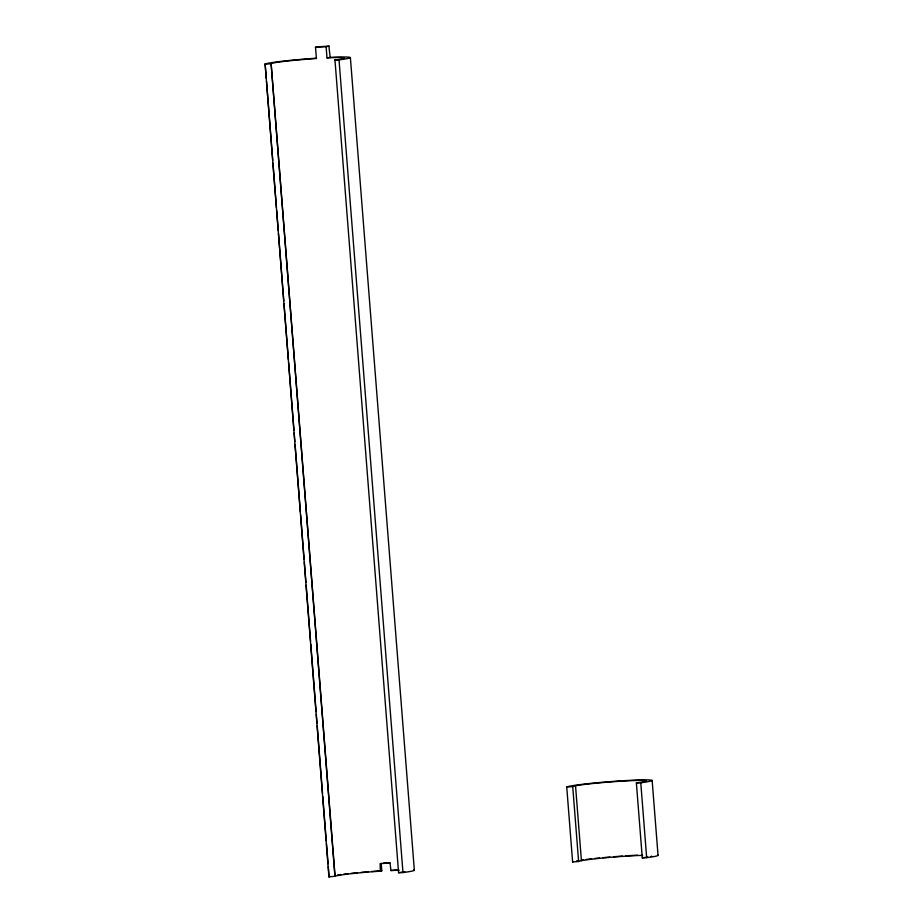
<?xml version="1.0" encoding="UTF-8"?>
<svg xmlns="http://www.w3.org/2000/svg" width="923" height="923" viewBox="0 0 923 923"><rect width="100%" height="100%" fill="white"/><g stroke="black" fill="none" stroke-linecap="round" stroke-linejoin="round"><path stroke-width="1.38" d="M381.199 863.27L381.787 870.758L379.238 871.231A36.862 1.8 -4.5 0 0 335.061 876.285L328.923 876.85L265.132 64.056A42.873 2.1 -4.5 0 1 316.52 58.184M334.934 876.365L271.108 63.618A36.862 1.8 -4.5 0 1 315.274 58.576L316.404 58.495L315.516 47.258L317.385 46.831A42.873 2.1 -4.5 0 1 328.9 46.173L330.157 57.388L326.996 57.884L326.107 46.646L329.269 46.15M328.923 876.85L329.096 876.723A42.873 2.1 -4.5 0 1 329.984 876.389M642.604 855.367A36.862 1.8 -4.5 0 0 603.204 857.963A36.862 1.8 -4.5 0 0 578.629 861.482L572.618 861.967L566.745 787.042A42.873 2.1 -4.5 0 1 625.956 780.581A42.873 2.1 -4.5 0 1 641.185 782.727L636.374 782.923L642.27 857.825L647.081 857.629A42.873 2.1 -4.5 0 0 657.58 855.09M578.606 861.517L572.733 786.581A36.862 1.8 -4.5 0 1 623.636 781.031A36.862 1.8 -4.5 0 1 636.72 782.877L636.374 782.923M572.618 861.967L572.641 861.932A42.873 2.1 -4.5 0 1 573.31 861.62M380.357 871.162L380.138 863.64A36.862 1.8 -4.5 0 1 390.037 863.074L390.96 870.551L395.252 869.997A42.873 2.1 -4.5 0 1 396.717 869.928M413.596 869.904A42.873 2.1 -4.5 0 1 403.386 872.512L398.574 872.708L334.968 60.007A36.862 1.8 -4.5 0 0 327.977 57.837L326.996 57.884M334.611 60.053L339.422 59.845A42.873 2.1 -4.5 0 0 331.288 57.33L330.157 57.388M398.574 872.708L398.921 872.662A36.862 1.8 -4.5 0 0 404.862 871.762M642.27 857.825L642.616 857.779A36.862 1.8 -4.5 0 0 647.877 856.994M264.959 64.183L270.958 63.733M566.722 787.065L572.71 786.615M315.516 47.258L315.885 47.235A36.862 1.8 -4.5 0 1 325.784 46.669L326.107 46.646M381.787 870.758L380.484 870.851A42.873 2.1 -4.5 0 0 371.588 871.497M390.96 870.551L391.929 870.504A36.862 1.8 -4.5 0 1 398.909 870.251L399.186 870.239M652.146 780.42L658.041 855.321M640.77 782.785L646.665 857.686M575.525 785.785L581.421 860.674M350.382 57.538L414.346 870.204M339.018 59.903L402.97 872.57M271.108 63.618L335.061 876.285M265.132 64.056L266.262 78.42M266.493 81.282L272.712 160.256M272.931 163.129L276.439 207.64M276.658 210.513L278.25 230.612M278.469 233.484L283.776 300.967M284.007 303.84L288.414 359.832M288.645 362.704L293.952 430.187M294.183 433.06L294.852 441.667M295.083 444.54L300.39 512.023M300.621 514.896L304.117 559.407M304.348 562.28L305.928 582.378M306.159 585.251L310.566 641.243M310.786 644.116L316.104 711.598M316.324 714.471L317.004 723.09M317.235 725.963L322.542 793.445M322.762 796.318L326.269 840.83M326.5 843.691L328.08 863.801M328.3 866.674L329.096 876.723M337.553 875.004A42.873 2.1 -4.5 0 1 341.06 874.531M343.668 874.208A42.873 2.1 -4.5 0 1 347.936 873.712M351.005 873.377A42.873 2.1 -4.5 0 1 357.536 872.72M360.962 872.397A42.873 2.1 -4.5 0 1 368.012 871.785M383.357 863.132A42.873 2.1 -4.5 0 1 390.014 862.74M651.65 856.129A36.862 1.8 -4.5 0 1 651.084 856.325M576.621 860.859A42.873 2.1 -4.5 0 1 577.417 860.721M581.248 860.121A42.873 2.1 -4.5 0 1 583.532 859.809M586.036 859.486A42.873 2.1 -4.5 0 1 591.631 858.828M594.7 858.494A42.873 2.1 -4.5 0 1 599.558 857.998M602.938 857.675A42.873 2.1 -4.5 0 1 609.93 857.052M613.495 856.763A42.873 2.1 -4.5 0 1 622.414 856.083M625.921 855.852A42.873 2.1 -4.5 0 1 637.435 855.183"/></g></svg>
